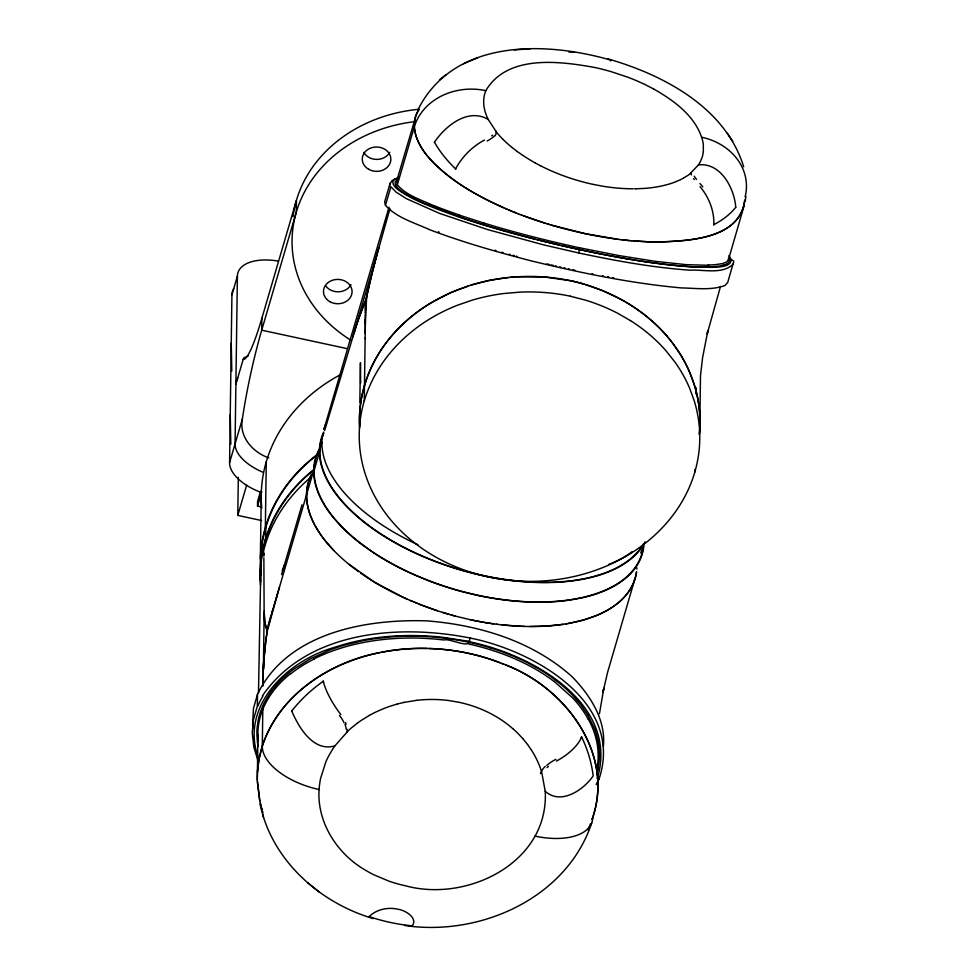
<?xml version="1.0" encoding="UTF-8"?>
<svg xmlns="http://www.w3.org/2000/svg" width="976" height="976" viewBox="0 0 976 976"><rect width="100%" height="100%" fill="white"/><g stroke="black" fill="none" stroke-linecap="round" stroke-linejoin="round"><path stroke-width="1.46" d="M365.39 317.383L365.219 333.475M365.378 312.576L365.39 310.758M365.39 317.529L365.39 315.126M365.39 312.186L365.39 315.59M695.827 390.034L695.815 388.204M365.378 319.75L365.378 319.067M365.39 311.027L365.402 308.77M365.378 319.994L365.378 320.945M365.378 320.348L365.378 319.677M695.815 392.145L695.803 393.767M365.378 320.616L365.366 321.885M365.39 309.526L365.402 308.221M365.366 321.824L365.353 323.056M259.872 801.503L257.31 780.117L257.908 734.855C257.481 710.626 271.682 688.422 290.311 673.928M365.402 308.294L365.414 307.05M365.366 322.129L365.353 323.154M260.067 578.67L260.067 580.22A170.263 144.863 0.8 0 1 260.824 566.568L258.481 693.241M365.341 323.8L365.353 322.751M699.877 419.387L700.5 375.65L702.598 357.558L707.82 331.059L707.161 333.987L720.52 286.419M261.19 492.465A45.408 23.217 16.3 0 1 229.58 462.648L231.922 294.862A45.408 23.217 16.3 0 1 233.703 288.664M277.831 261.019A45.408 23.217 16.3 0 0 237.4 276.135L235.057 443.921A45.408 23.217 16.3 0 0 262.593 472.103M261.544 520.525L237.79 515.401L238.315 477.337M261.495 506.983L257.53 506.129L257.591 501.359L260.531 491.306M347.346 348.664L261.714 330.193L296.277 212.243L296.436 200.312L261.885 318.261L261.714 330.193A90.805 10.98 -77.8 0 0 242.39 418.911L229.58 462.648M603.4 746.25C605.974 719.422 589.992 695.132 572.082 676.661C532.335 641.037 479.228 625.018 426.854 620.858C365.158 618.845 287.09 632.912 257.505 694.302L257.335 706.148L253.345 720.02L252.259 732.988L253.906 747.482L258.006 760.694M260.372 558.431L261.287 492.831M262.812 709.296L262.3 746.176L259.091 758.95L257.481 771.943M263.374 669.109L264.167 612.33M265.106 545.303L265.179 539.935M265.35 527.418L266.277 461.807M265.618 540.033L265.801 527.504M365.146 338.66L365.146 338.013M365.353 323.312L364.268 401.038A169.958 144.594 0.8 0 1 457.28 305.305L471.835 300.266A170.873 145.375 0.8 0 1 504.08 293.483L519.708 292.153A170.971 145.461 0.8 0 1 570.411 296.204M598.837 776.835L598.788 779.8C625.311 702.317 533.14 650.321 470.005 638.023C398.879 623.798 306.952 630.801 262.385 695.851M694.717 472.311L694.753 469.493M359.827 402.759L360.437 362.743L360.632 383.19M365.414 307.123L365.597 301.23M263.252 672.122L263.313 670.536L263.276 671.427M365.427 306.574L365.488 303.878M263.239 672.598L263.264 671.586M263.239 672.427L263.191 674.184M365.451 319.152L366.683 296.594L371.075 277.465M695.949 387.74L695.827 389.546M263.178 674.758L263.203 673.855M263.166 674.977L263.154 675.612M263.166 675.233L263.093 677.417M263.13 676.173L263.154 675.477M263.093 677.185L263.056 678.466M263.069 678.161L263.093 677.503M262.971 680.687L262.861 683.31M490.391 647.844L479.985 644.892A156.916 89.877 7.3 0 0 469.005 642.281C467.223 647.625 449.387 638.133 443.934 640C424.706 637.682 405.223 637.365 385.947 639.243C361.108 641.708 336.378 647.71 313.979 658.91M470.005 638.023C469.956 639.109 469.7 640.183 469.407 641.232C457.598 640.024 443.958 636.779 431.294 636.291C398.684 633.936 365.414 636.974 334.317 647.417C288.798 660.093 240.413 704.733 257.786 756.034M263.008 679.65L263.044 678.625M263.02 679.259L263.008 679.857M365.512 303.28L366.049 299.437A4.904 0.891 -80 0 0 366.232 298.827L367.183 294.532M262.959 680.931L262.995 679.955M262.959 681.016L262.947 681.26M263.288 671.098L263.349 669.719M262.849 683.773L262.898 682.541M713.834 224.919L713.871 223.467A45.555 34.88 60.4 0 0 700.06 186.697M262.776 685.323L262.873 682.993M262.739 686.262L262.8 684.749M263.74 662.07L263.337 670.061M263.447 667.584L263.361 669.475L263.459 667.291M263.471 667.072L263.508 666.242M263.459 667.523L263.544 665.571M267.229 630.74L267.18 631.399L267.229 630.74A4.904 0.769 -74.2 0 0 267.229 630.533M357.314 723.179L350.872 728.34A108.824 92.586 0.8 0 0 348.652 730.316L334.939 745.835A113.326 96.417 0.8 0 0 331.511 751.032L328.485 756.351A111.471 94.843 0.8 0 0 325.886 761.768L320.592 778.397A110.227 93.781 0.8 0 0 319.664 783.984C314.589 818.754 335.598 853.012 365.256 870.08A115.436 98.222 0.8 0 0 373.771 874.764L389.119 881.218A125.111 106.445 0.8 0 0 405.699 885.842C465.332 902.117 544.413 864.968 545.364 797.209A106.726 90.805 0.8 0 0 545.206 791.243L541.68 771.979A111.105 94.538 0.8 0 0 537.837 761.866M263.764 661.582L263.557 665.327A86.352 10.785 -77.5 0 1 263.666 661.874M263.752 662.106L263.801 661.094M263.776 661.643L263.898 659.63M263.935 659.142L263.813 661.167A82.74 10.236 -77.6 0 0 263.654 664.815M263.91 659.739L263.971 658.641M263.947 659.251L265.85 640.268M263.984 658.763L265.997 639.109M266.277 637.462L267.18 631.399L266.204 638.023M703.354 151.622L703.306 144.46A110.227 56.364 16.3 0 0 702.683 140.849C696.388 116.864 674.636 100.992 654.164 89.267M267.143 631.679L279.502 587.04M703.33 151.78L702.769 155.013A111.471 57.011 16.3 0 1 701.756 158.393L700.341 161.674A113.326 57.95 16.3 0 1 698.487 164.846L689.715 174.057A108.824 55.644 16.3 0 1 688.153 175.204L683.688 177.998M347.102 731.78L347.151 729.328M745.31 200.824L745.884 196.31M265.899 640.293L266.155 637.938M266.045 639.158L266.241 637.352M242.39 418.911C238.778 436.626 252.821 452.474 268.851 457.878M599.459 713.724L603.815 688.336L602.936 692.265L607.584 672.366L634.4 580.574M503.457 207.668C479.033 196.737 455.121 183.512 435.686 164.871C421.217 151.365 406.394 128.405 419.204 109.19C407.907 125.428 418.009 146.193 429.977 158.893C450.961 181.829 478.948 196.908 507.093 209.254M657.482 242.072C687.238 240.889 740.638 239.388 744.761 199.995C739.845 240.645 684.92 241.17 653.896 242.036M596.861 768.6C600.374 751.801 596.617 734.05 588.308 719.202M366.232 298.827L366.537 297.338M367.159 294.386L371.234 276.769M370.99 277.672L371.405 276.074M371.746 274.683L371.161 276.952M371.344 276.245L375.223 261.165M371.685 274.817L372.954 269.876M372.93 269.876L373.649 267.156M373.649 267.07L374.516 263.813M267.461 628.495C266.863 633.961 264.008 620.102 264.472 618.772M374.552 263.618L376.443 256.615M267.607 627.946L269.888 619.687M708.857 265.301L686.067 264.642L655.384 261.348L619.138 255.614L579.5 247.77L578.805 253.004L543.681 244.891L487.512 229.555L439.493 213.378L406.577 198.762L396.036 192.077L390.912 186.758L385.459 205.35C397.11 218.124 414.824 222.809 430.05 229.872C463.027 242.316 496.943 251.979 531.042 260.836C580.598 272.865 630.703 283.357 681.565 287.932C695.973 288.176 711.077 290.58 724.961 285.529L727.718 282.467L733.22 263.166A208.937 27.401 12.6 0 0 733.549 260.653M267.888 626.909L267.18 629.593L264.947 622.895L264.13 611.013M375.284 260.86L377.175 253.906M398.72 177.315L391.901 180.67L390.046 183.988A208.937 27.401 12.6 0 0 389.717 186.501M268.339 625.238L268.925 623.103M376.382 256.798L389.936 208.644M377.334 253.345L377.126 254.102M610.671 60.951L610.525 60.097M269.376 621.505L269.632 620.602M269.815 619.931L270.706 616.82M270.267 618.369L270.559 617.332M257.505 694.302L253.443 708.491L252.589 725.022L253.174 727.901M270.669 616.942L271.011 615.783M270.938 616.027L271.487 614.16M721.959 263.801L726.29 262.129L728.401 259.897L744.31 205.082M390.193 182.976L384.654 201.873L385.459 205.35M301.999 504.824L281.564 574.596M271.462 614.246L272.316 611.305M593.225 815.875C614.038 750.056 562.103 684.627 501.823 663.448M231.922 294.862L237.4 276.135M261.885 318.261A90.805 10.98 -77.8 0 1 243.219 359.266L235.887 384.276A45.408 23.217 16.3 0 1 237.68 378.078M237.79 515.401L246.623 485.255M257.53 506.129L261.727 491.77M326.46 422.925L325.838 424.218A170.263 87.071 16.3 0 0 323.934 429.379L389.034 207.144M277.928 592.408L313.686 470.359A170.324 87.096 16.3 0 1 319.481 448.753M319.445 450.692L321.909 442.274M352.726 337.074L378.847 247.904M433.942 205.765C421.364 199.897 406.687 195.664 397.317 184.867L414.275 126.978A59.024 50.215 0.8 0 1 485.804 90.658C507.215 54.339 559.175 61.085 594.408 67.417A125.111 63.977 16.3 0 1 611.257 71.687L627.446 77.067A115.436 59.036 16.3 0 1 636.73 80.776L644.075 84.095M277.379 594.25L278.014 592.103M314.126 470.444L319.884 450.79M640.768 553.087L642.025 548.793M397.317 184.867L396.573 181.39L414.678 120.158M272.194 611.72L272.609 610.342M277.123 595.128L277.416 594.116M272.499 610.708L272.938 609.207M276.379 597.629L277.172 594.957M272.89 609.39L273.17 608.426M276.55 597.08L275.208 601.606M273.085 608.719L274.11 605.254M274.036 605.523L275.269 601.375M324.63 430.623L355.825 327.167M323.934 429.379L325.838 424.218M354.264 332.121L354.63 330.937M354.52 331.291L355.545 328.034M728.45 259.762L728.572 258.128M733.074 264.179C722.374 274.72 703.745 269.376 690.069 270.181C652.578 267.57 615.527 260.763 578.805 253.004M355.471 328.278L356.74 324.349M355.74 327.46L356.46 325.191M356.435 325.313L359.022 317.554M592.225 819.023C615.209 753.96 565.25 687.36 505.556 664.985M356.704 324.508L357.192 322.958M357.228 322.922L357.924 320.762M592.042 819.559L592.737 817.449A59.024 30.183 16.3 0 1 535.031 836.115M597.312 778.628C619.858 702.818 530.773 654.115 469.224 641.744M357.924 320.823L358.29 319.689M358.277 319.786L359.205 317.029M358.985 317.749L359.388 316.505M359.168 317.237L359.571 315.98M359.339 316.736L359.754 315.455M359.522 316.236L359.937 314.943M359.693 315.736L360.12 314.431M359.876 315.236L360.303 313.918M360.046 314.748L360.486 313.406M360.229 314.248L360.669 312.906M360.4 313.76L366.049 299.437M282.247 570.801L284.394 564.897M396.61 181.255L397.732 179.645M360.583 313.272L365.622 300.706M591.712 822.89C566.788 898.359 479.716 936.862 404.552 925.455M485.804 90.658C482.486 98.576 483.303 107.677 486.463 115.522A106.726 54.571 16.3 0 0 488.207 119.462L496.674 132.407A111.105 56.815 16.3 0 0 502.994 139.348M590.529 823.744L587.93 829.929M581.647 736.795L581.245 737.722M418.289 109.092C453.742 39.308 543.876 40.833 610.451 60.012M455.45 169.19L456.158 167.884A45.555 28.707 -44.6 0 1 484.486 140.068M597.031 771.65L598.959 767.953M434.296 142.398C445.349 125.977 467.919 107.47 488.207 119.462M547.036 767.612L548.366 766.404M412.128 925.968C418.326 918.209 405.54 910.376 398.354 909.315C388.07 906.838 376.565 909.266 368.977 916.708M394.499 179.267C389.631 183.512 396.793 188.917 400.209 191.235C411.579 198.848 424.377 203.947 437.016 208.998C479.216 225.066 522.941 236.741 566.885 246.867C608.609 256.066 650.76 264.289 693.46 267.046C699.804 266.155 740.089 271.877 728.95 255.553M492.538 135.188L491.672 135.871M439.517 79.788L446.178 74.603M357.582 722.984L359.717 721.447A116.315 98.966 0.8 0 1 361.681 720.105L369.318 715.432M611.208 607.926L612.44 607.121A169.958 86.913 16.3 0 0 636.584 571.582M568.996 52.192L574.388 51.716M683.261 178.23L681.651 179.084A116.315 59.487 16.3 0 1 680.162 179.828L674.526 182.231M463.502 63.733L477.606 57.852M457.5 289.799L468.138 285.992M334.829 745.871C313.528 752.252 298.827 727.718 291.678 710.87M395.048 179.011L396.622 178.498M248.233 355.837L243.805 357.838L243.219 359.266M723.826 265.021L725.863 264.264A200.592 25.156 13.1 0 0 727.657 263.239L728.865 262.032A203.167 25.486 13.1 0 0 729.414 260.665L729.34 259.152A204.362 25.632 13.1 0 0 728.596 257.481M471.152 285.041L450.509 292.727L430.611 303.06A169.934 144.582 0.8 0 0 364.487 385.532A169.873 144.509 0.9 0 0 359.595 426.158M471.079 285.065L489.293 280.429L507.703 277.574M723.448 265.143L723.118 265.228A196.664 24.668 13.1 0 1 720.52 265.838L717.543 266.302M397.147 704.074L390.046 706.246A116.656 99.259 0.8 0 0 382.934 708.893L376.077 711.919A113.838 96.844 0.8 0 0 369.623 715.249M397.378 704.013L404.149 702.366M397.793 178.181L398.415 178.035M403.82 702.439L416.825 700.304M379.725 652.688C318.286 663.546 255.858 713.188 257.322 780.239M698.487 164.846C720.886 162.504 734.306 188.185 735.794 207.424M381.445 652.334C420.912 644.636 462.539 648.296 500.066 662.753M567.764 623.591L583.233 620.077L596.714 615.417A169.946 86.901 16.3 0 0 636.462 572.424M530.09 626.531L534.067 626.519A170.873 87.376 16.3 0 0 562.554 624.42L566.751 623.762M565.995 623.896L574.913 622.176A169.983 86.925 16.3 0 0 611.842 607.523M563.323 624.311L546.597 626.067L528.528 626.507M651.626 187.697L657.129 186.867A116.656 59.658 16.3 0 0 663.131 185.647L668.78 184.159A113.838 58.206 16.3 0 0 673.977 182.439M717.043 266.363L709.674 266.924M650.821 187.795L645.173 188.368M508.569 277.489L504.287 277.977A170.873 145.375 0.8 0 0 472.055 284.76M508.435 277.501L519.927 276.647A170.971 145.461 0.8 0 1 570.631 280.698L572.875 281.234M510.265 277.318L513.596 277.038M644.624 188.405L636.01 188.795M514.401 276.977L516.023 276.855M514.096 49.91L529.944 48.873M517.622 276.757L544.693 277.013L571.131 280.844M708.698 266.96L699.914 266.985M635.693 188.795L634.705 188.807M655.933 242.06L652.078 241.999M528.309 626.507L520.586 626.287M427.11 648.454C360.449 646.21 284.699 678.942 262.3 746.176A59.024 30.183 16.3 0 0 319.14 789.547M652.31 241.999L633.387 240.962M524.466 626.433L522.526 626.36M650.48 241.95L631.472 240.791M429.05 648.503C454.633 649.308 480.119 654.554 503.836 664.253M521.745 626.336L503.335 625.018M680.004 265.826L687.165 266.387A180.389 22.619 13.1 0 0 698.743 266.948M679.613 265.789L675.66 265.423M631.643 240.816L621.761 239.767M629.715 240.633L619.797 239.535M502.664 624.945L501.981 624.872M497.199 624.311L496.503 624.225M617.832 239.279L619.943 239.547M657.873 263.386L662.692 263.996A170.995 21.448 13.1 0 0 675.636 265.423M617.967 239.303L585.759 233.789L551.257 225.078M657.068 263.276L651.248 262.495M615.99 239.047C584.514 234.704 553.502 226.944 523.709 215.903M493.685 623.847L492.965 623.749M651.199 262.483L650.406 262.373A163.846 20.545 13.1 0 1 637.255 260.397M492.233 623.652L490.379 623.383M489.623 623.261L488.854 623.152M488.073 623.03L486.878 622.834M636.462 260.275L626.372 258.616M486.072 622.712L484.389 622.432M626.165 258.579L625.152 258.408A159.308 19.984 13.1 0 1 612.55 256.151L602.509 254.248M483.523 622.285L470.517 619.772M612.745 277.672L613.758 277.843M607.658 276.757L608.682 276.94M602.497 275.793L603.534 275.988M592.005 273.768L593.054 273.975M459.086 702.293L448.692 700.524A113.582 96.636 0.8 0 0 417.02 700.292M593.14 184.391L603.4 186.318A113.582 58.084 16.3 0 0 633.314 188.807M572.729 269.779L574.888 270.242M360.803 573.254L365.427 576.413A170.605 87.242 16.3 0 0 407.578 599.325L421.913 605.23A172.288 88.108 16.3 0 0 455.487 616.137L470.749 619.821M570.399 296.24L585.478 300.144A172.288 146.583 0.8 0 1 617.418 313.137L630.508 320.628M568.398 268.839L569.472 269.071M564.067 267.875L565.141 268.119M572.302 281.1L574.022 281.503M559.748 266.899L560.834 267.143M561.188 245.427L568.142 247.026A157.014 19.691 13.1 0 0 601.167 253.98M555.454 265.911L556.527 266.167M573.168 281.295L575.145 281.759M557.357 244.537L559.272 244.988M551.159 264.911L553.307 265.411M546.877 263.898L549.024 264.411M574.303 281.564L580.061 283.016M575.425 281.832L577.036 282.235M537.044 239.596L543.669 241.243A158.112 19.825 13.1 0 0 557.015 244.464M534.909 239.059L531.993 238.315A161.552 20.264 13.1 0 1 517.304 234.435L513.059 233.276M577.56 282.369L579.085 282.759M516.219 256.139L517.256 256.42M579.573 282.894L581.013 283.284M513.108 255.309L514.145 255.59M454.987 616.002L454.182 615.783M508.996 254.187L510.021 254.468M580.537 283.15L584.124 284.162M453.376 615.563L452.596 615.356M512.205 233.044L508.411 231.995M581.245 283.345L581.94 283.54M501.896 252.223L502.908 252.503M451.815 615.136L451.058 614.917M506.947 231.58L504.641 230.934A167.53 21.008 13.1 0 1 489.135 226.408L482.083 224.26M582.16 283.601L583.05 283.857M494.93 250.234L495.918 250.515M449.204 614.392L442.506 612.379M583.258 283.918L585.698 284.638A172.288 146.583 0.8 0 1 617.637 297.631L624.725 301.499M607.889 58.853C663.814 75.006 725.351 107.409 743.7 166.835M547.402 223.907L549.39 224.517M585.38 284.541L602.46 290.604L618.601 298.119M483.95 223.101L458.5 214.866M481.217 223.992L478.191 223.053M545.413 223.297L521.794 215.184M477.227 222.748L476.056 222.369A176.034 22.082 13.1 0 1 460.66 217.319L423.547 203.081A194.639 24.412 13.1 0 1 418.204 200.629L413.47 198.299A198.86 24.937 13.1 0 1 409.042 195.932L405.247 193.699A202.044 25.339 13.1 0 1 402.002 191.528L399.367 189.478A204.362 25.632 13.1 0 1 395.219 184.061L395.134 182.536A203.167 25.486 13.1 0 1 395.695 181.182L396.903 179.974A200.592 25.156 13.1 0 1 397.72 179.438M437.419 610.756L420.888 604.839M373.344 918.599C319.933 902.971 271.816 860.417 260.214 804.553M438.322 231.776L439.054 232.044M519.891 214.452L522.014 215.257M518 213.72L520.123 214.537M420.156 604.559L418.692 603.973M518.232 213.805L512.376 211.463M516.341 213.061L508.667 209.925M417.216 603.388L415.715 602.778M414.202 602.155L414.971 602.473M510.765 210.804L505.019 208.364M412.677 601.521L410.347 600.533M513.596 656.25L503.274 652.175A158.112 90.573 7.3 0 0 490.733 647.942M513.901 656.372L513.949 656.397A161.552 92.537 7.3 0 1 526.942 662.411L537.764 668.292A167.53 95.965 7.3 0 1 550.452 676.405L560.627 684.152A176.034 100.833 7.3 0 1 571.875 694.497L580.879 704.843L587.796 714.981M406.772 598.971L404.747 598.068M403.93 597.69L374.638 582.282L348.944 564.287M644.575 84.326L653.676 88.999M540.533 165.774L535.251 162.968M619.272 298.473L621.297 299.571M622.078 299.998C642.989 311.576 661.643 327.485 675.49 347.029A169.751 144.436 0.8 0 1 689.812 372.612L694.485 385.422A169.97 144.607 0.8 0 1 699.377 433.905M625.421 301.901L630.008 304.671M630.374 304.902L630.728 305.122A170.605 145.156 0.8 0 1 666.742 335.878M523.051 155.55L529.077 159.381A113.863 58.231 16.3 0 0 534.97 162.809M522.794 155.379L517.439 151.634M358.558 571.655L354.203 568.435A169.751 86.815 16.3 0 1 306.586 494.734A169.897 86.876 16.4 0 1 311.051 475.519M517.268 151.5L512.449 147.791M554.27 681.455L573.022 698.267A183.781 104.859 7.4 0 1 588.223 719.214M307.818 882.816L319.14 891.966M512.986 728.791L508.459 725.034A112.838 96.002 0.8 0 0 459.44 702.391M503.213 139.568L505.958 142.203A112.557 57.56 16.3 0 0 512.107 147.522M545.206 791.243C560.761 805.493 583.526 789.999 593.176 775.908A161.125 137.64 1.6 0 0 581.537 736.831M333.865 550.525L326.045 541.741A169.97 86.913 16.3 0 1 306.549 494.698A170.166 87.962 16.6 0 1 311.637 473.982M523.307 739.198L527.479 744.395M523.112 738.966L518.171 733.647A113.863 96.88 0.8 0 0 513.23 728.999M666.742 335.878L670.988 341.014M672.22 342.6L679.406 352.873A169.934 144.582 0.8 0 1 699.316 434.576M527.613 744.566L531.383 749.995M694.278 179.572L693.607 178.645M731.646 259.335L732.366 260.397M732.781 141.288L727.315 133.285M587.845 715.079L594.14 727.791A194.639 111.496 7.3 0 1 596.36 734.172L597.983 740.589A198.86 113.911 7.3 0 1 599.02 747.165L599.41 753.74A202.044 115.741 7.3 0 1 599.166 760.365L598.264 766.941A204.362 117.059 7.3 0 1 597.153 771.845M537.593 761.329L535.861 757.754A112.557 95.758 0.8 0 0 531.493 750.166M691.386 174.863L690.813 173.313M345.602 722.679L346.138 724.155M262.495 811.166L263.02 812.764M261.519 807.957L261.995 809.568M261.458 807.762L261.934 809.36M261.068 806.347L260.25 803.114M261.019 806.152L260.202 802.931M323.532 682.126L323.276 681.065M262.727 814.387L263.532 817.559M259.823 801.308L257.347 781.752M258.274 741.406L257.908 734.855M264.447 618.784L264.252 615.222M263.764 553.49L263.801 554.112M264.13 610.854L263.862 557.784M263.837 555.234L263.849 556.052M231.251 342.966L231.788 371.1M230.251 414.532L230.824 444.153M701.695 137.226A59.024 50.215 0.8 0 1 745.115 196.786M459.062 214.915A183.781 22.509 13.1 0 1 434.527 205.838M579.524 247.806A160.82 19.776 13 0 1 484.084 223.114M721.398 263.654A192.516 23.595 12.9 0 1 707.99 265.045M735.672 207.376A161.125 83.289 15.8 0 1 713.59 224.773M702.83 186.892A23.546 1.574 48.9 0 1 699.963 183.537M494.747 135.688A23.546 8.174 -17.3 0 1 487.146 140.995M455.829 169.129A161.125 82.862 16.9 0 1 434.564 142.398M495.93 131.126A21.838 10.931 4.6 0 1 495.174 135.664M592.774 184.305A112.838 57.706 16.3 0 1 540.545 165.761M696.522 179.401A22.07 6.246 42.7 0 1 694.204 176.192M364.207 401.026A170.324 144.912 0.8 0 0 488.39 576.914A170.324 144.912 0.8 0 0 694.753 472.323A169.97 144.607 0.8 0 0 694.265 400.929L689.593 388.119A169.751 144.436 0.8 0 0 675.27 362.535L666.523 351.384A170.605 145.156 0.8 0 0 630.508 320.628M359.656 427.817A169.946 144.57 0.7 0 1 457.207 289.982M645.099 541.729A170.263 87.071 16.3 0 1 446.349 565.507A170.263 87.071 16.3 0 1 323.666 432.1M632.033 551.684A170.263 87.071 16.3 0 1 608.804 564.36M418.033 544.791A170.263 87.071 16.3 0 1 322.153 438.09M323.703 432.954A15.494 1.183 -75.8 0 1 322.324 437.199M643.16 547.951A169.812 86.84 16.3 0 1 453.681 589.089A169.812 86.84 16.3 0 1 318.335 451.9M643.452 543.852A169.812 86.84 16.3 0 1 445.276 564.897A169.812 86.84 16.3 0 1 323.568 433.405M257.725 706.234A208.937 120.268 6.6 0 1 262.971 696.01M598.41 779.714A208.937 120.268 6.6 0 1 596.141 784.582M258.164 746.603A198.86 113.911 7.3 0 1 257.298 740.845L256.895 734.281A202.044 115.741 7.3 0 1 257.139 727.657L258.042 721.081A204.362 117.059 7.3 0 1 264.703 701.866L268.217 695.742A203.167 116.376 7.3 0 1 272.304 689.873L277.001 684.2A200.592 114.9 7.3 0 1 282.198 678.832L288.664 673.111A196.664 112.655 7.3 0 1 294.032 668.963L310.563 658.702L329.705 650.089A180.389 103.334 7.3 0 1 345.894 644.77L361.047 641.098A170.995 97.954 7.3 0 1 377.248 638.365L391.998 636.84A163.846 93.855 7.3 0 1 407.224 636.169L420.802 636.303A159.308 91.256 7.3 0 1 434.503 637.121L446.52 638.414A157.014 89.938 7.3 0 1 469.005 642.281M468.687 643.989A160.82 91.793 7.3 0 1 554.112 681.516M290.494 674.013A192.516 109.751 7.2 0 1 314.162 659.032M412.055 925.834A168.677 143.704 0.7 0 1 368.977 916.562M291.787 710.931A161.125 137.348 -0.3 0 1 323.398 681.199M340.795 714.505A45.555 15.811 53.2 0 1 323.495 682.102M339.526 715.42A23.546 13.298 51.2 0 1 344.052 722.728M581.33 737.71A45.555 22.216 -23.8 0 1 556.479 761.097M546.767 765.452A23.546 13.493 -32.3 0 1 555.966 759.316M540.46 773.565A21.838 17.519 -15 0 1 545.206 766.392M344.967 724.253A22.07 16.263 44.7 0 1 346.199 729.133M261.763 508.301A170.263 144.863 0.8 0 1 339.782 375.028M260.995 575.413A170.263 144.863 0.8 0 1 317.786 454.084M313.686 470.359A169.97 86.913 16.3 0 0 333.17 517.402L341.002 526.186A169.751 86.815 16.3 0 0 361.34 544.096L372.551 552.074A170.605 87.242 16.3 0 0 414.715 574.986L429.037 580.891A172.288 88.108 16.3 0 0 462.612 591.798L477.874 595.482A170.971 87.425 16.3 0 0 526.723 601.887L541.107 602.18A170.873 87.376 16.3 0 0 569.679 600.081L582.05 597.837A169.958 86.913 16.3 0 0 644.05 543.803M519.598 626.226A170.971 87.425 16.3 0 1 470.749 619.845M260.543 584.917A170.263 144.863 0.8 0 1 313.028 470.176M263.349 551.977A170.263 144.863 0.8 0 1 311.173 476.996M260.958 569.362A169.812 144.485 0.8 0 1 318.091 454.377M260.787 581.891A169.812 144.485 0.8 0 1 312.222 471.359M263.837 553.941A64.66 6.673 -79.6 0 1 263.874 555.039M263.801 553.307A28.267 2.867 -79.8 0 0 263.703 552.392A11.541 1.147 -80.1 0 0 263.569 552.013M636.925 567.849A169.958 86.913 16.3 0 1 636.852 569.106M350.945 340.27A143.021 121.683 0.8 0 1 295.984 213.256A143.021 121.683 0.8 0 1 412.58 121.915M293.02 216.721A143.021 121.683 0.8 0 1 418.655 109.312M350.97 284.736A14.298 12.163 0.8 0 1 338.77 291.8A14.298 12.163 0.8 0 1 325.691 285.87M389.741 152.341A14.298 12.163 0.8 0 1 376.809 159.417A14.298 12.163 0.8 0 1 363.78 152.366M329.888 301.694A14.298 12.163 0.8 0 0 352.055 292.373A14.298 12.163 0.8 0 0 331.401 280.661A14.298 12.163 0.8 0 0 329.888 301.694M368.672 169.299A14.298 12.163 0.8 0 0 390.839 159.979A14.298 12.163 0.8 0 0 370.185 148.267A14.298 12.163 0.8 0 0 368.672 169.299"/></g></svg>
